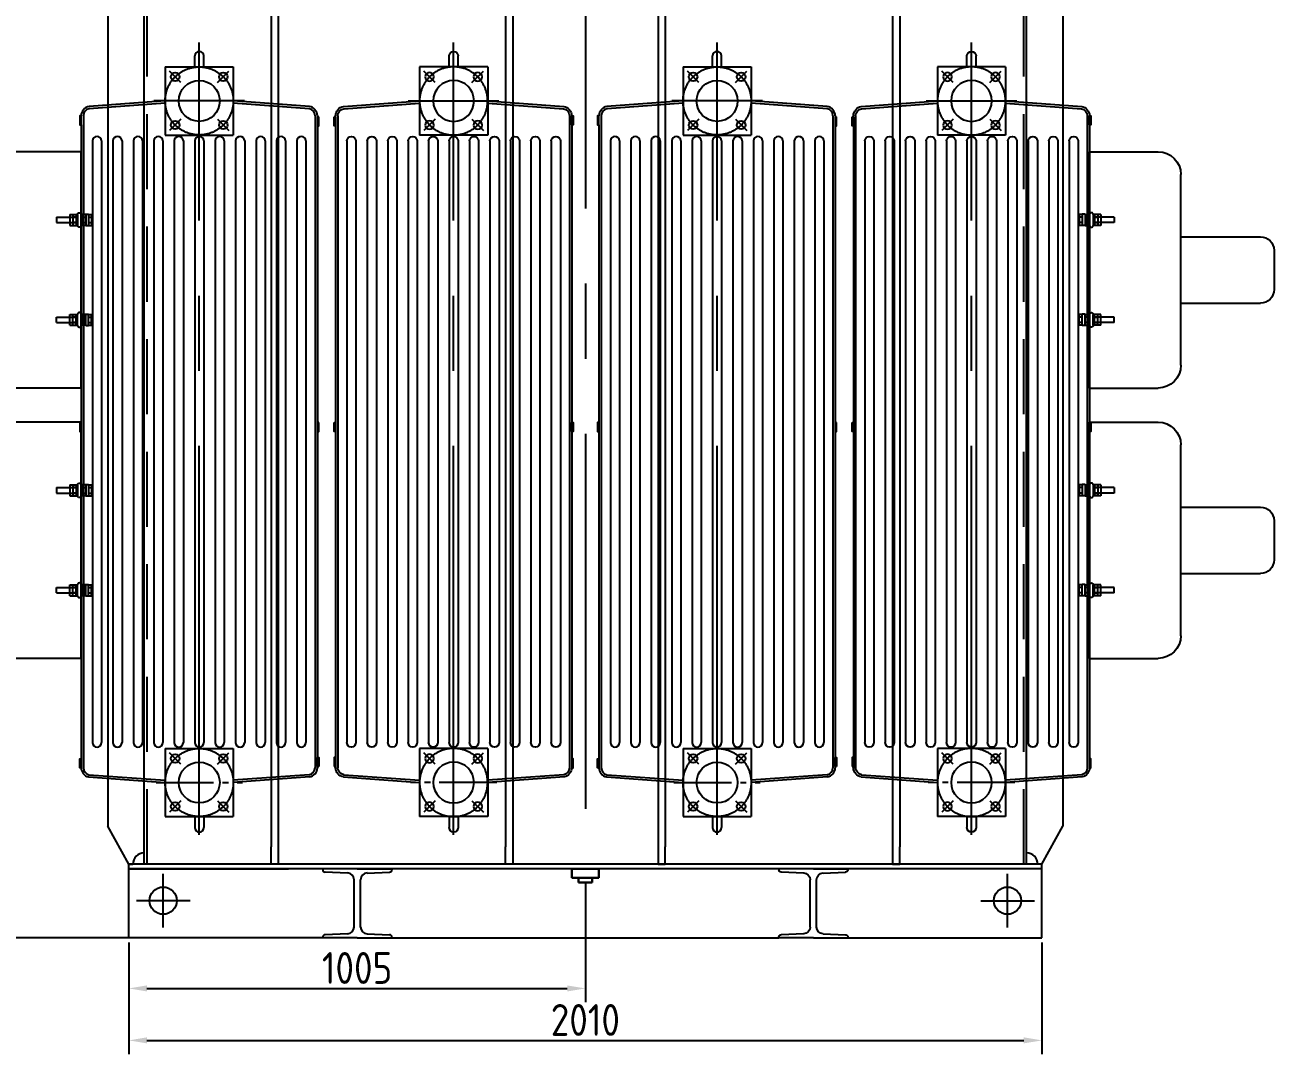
# Model space of a CAD drawing. Header units: millimetres. Extents: x 170275 to 421125, y -418833 to -203687.
# Drawn here: x 172046 to 174796, y -207733 to -205468 of the extents above; entities that cross this region are included whole.
import ezdxf

# ---------------------------------------------------------------- set-up
doc = ezdxf.new("R2010")
doc.units = ezdxf.units.MM
doc.header["$LTSCALE"] = 13
for name, pattern in [('CENTER', [50.8, 31.75, -6.35, 6.35, -6.35]), ('CENTERX2', [101.6, 63.5, -12.7, 12.7, -12.7]), ('GEN7', [13.75, 9.75, -1.5, 1, -1.5]), ('HIDDEN', [9.525, 6.35, -3.175])]:
    doc.linetypes.add(name, pattern=pattern)
doc.layers.get('0').update_dxf_attribs({"color": 1, "linetype": 'CENTER'})
for name, color, linetype in [('1', 4, 'Continuous'), ('3', 6, 'HIDDEN'), ('4', 2, 'HIDDEN'), ('7', 4, 'GEN7')]:
    doc.layers.add(name, color=color, linetype=linetype)
doc.layers.add('标注、文本', color=3, linetype='Continuous', lineweight=25)
doc.styles.get("Standard").update_dxf_attribs({"font": 'gbenor.shx', "bigfont": 'gbcbig.shx'})
doc.dimstyles.new('1-15', dxfattribs={"dimscale": 20, "dimtxt": 3.5, "dimasz": 2, "dimexe": 1.5, "dimexo": 0.5, "dimgap": 0.5, "dimtad": 1, "dimtoh": 1, "dimdec": 1, "dimdsep": 46, "dimtxsty": 'Standard', "dimcen": 2.5, "dimclrd": 3, "dimclre": 3, "dimclrt": 3, "dimadec": 0, "dimazin": 2, "dimtfac": 1, "dimtdec": 1, "dimtmove": 0, "dimatfit": 2, "dimfxl": 1, "dimarcsym": 0})

# ---------------------------------------------------------------- blocks, each defined once
blk = doc.blocks.new('A$C0B295B02')
at = {"layer": '1', "color": 1, "linetype": 'CENTERX2', "lineweight": -3}
for p, q in [((263, 31.1), (263, 1743.9)), ((222.7, 1655.7), (197.6, 1680.8)), ((303.3, 1655.7), (328.4, 1680.8)), ((362.8, 1615.4), (163.2, 1615.4)), ((222.7, 1575), (197.6, 1550)), ((303.3, 1575), (328.4, 1550)), ((222.7, 155.7), (197.6, 180.8)), ((303.3, 155.7), (328.4, 180.8)), ((222.7, 75), (197.6, 50)), ((303.3, 75), (328.4, 50))]:
    blk.add_line(p, q, dxfattribs=at)
at = {"layer": '1'}
for p, q in [((253, 1690.4), (253, 1714.4)), ((273, 1690.4), (273, 1714.4)), ((188, 1690.4), (338, 1690.4)), ((188, 1690.4), (188, 1540.4)), ((338, 1690.4), (338, 1540.4)), ((188, 1615.4), (20.4, 1603.2)), ((188, 1610.3), (20.9, 1598.2)), ((505.6, 1603.2), (338, 1615.4)), ((505, 1598.2), (338, 1610.3)), ((8, 1582.8), (8, 148)), ((518, 1582.8), (518, 148)), ((3, 1562.9), (3, 148)), ((188, 1540.4), (338, 1540.4)), ((523, 1560.3), (523, 148)), ((28, 1527.3), (28, 203.5)), ((48, 1527.3), (48, 203.5)), ((73, 1527.3), (73, 203.5)), ((93, 1527.3), (93, 203.5)), ((118, 1527.3), (118, 203.5)), ((138, 1527.3), (138, 203.5)), ((163, 1527.3), (163, 203.5)), ((183, 1527.3), (183, 203.5)), ((208, 1527.3), (208, 203.5)), ((228, 1527.3), (228, 203.5)), ((253, 1527.3), (253, 203.5)), ((273, 1527.3), (273, 203.5)), ((298, 1527.3), (298, 203.5)), ((318, 1527.3), (318, 203.5)), ((343, 1527.3), (343, 203.5)), ((363, 1527.3), (363, 203.5)), ((388, 1527.3), (388, 203.5)), ((408, 1527.3), (408, 203.5)), ((433, 1527.3), (433, 203.5)), ((453, 1527.3), (453, 203.5)), ((478, 1527.3), (478, 203.5)), ((498, 1527.3), (498, 203.5)), ((188, 190.4), (338, 190.4)), ((188, 190.4), (188, 40.4)), ((338, 190.4), (338, 40.4)), ((19.2, 127.7), (188, 115.4)), ((20.1, 132.6), (188, 120.4)), ((505, 132.5), (338, 120.4)), ((505.6, 127.6), (338, 115.4)), ((188, 40.4), (338, 40.4)), ((253, 40.4), (253, 16.4)), ((273, 40.4), (273, 16.4))]:
    blk.add_line(p, q, dxfattribs=at)
for points in [[(3, 1582.9), (0, 1582.9), (0, 1562.9), (3, 1562.9)], [(526, 1580.3), (523, 1580.3), (523, 1560.3), (526, 1560.3)], [(3, 907.7), (0, 907.7), (0, 887.7), (3, 887.7)], [(526, 907.7), (523, 907.7), (523, 887.7), (526, 887.7)], [(3, 147.9), (0, 147.9), (0, 167.9), (3, 167.9)], [(526, 150.5), (523, 150.5), (523, 170.5), (526, 170.5)]]:
    blk.add_lwpolyline(points, close=True, dxfattribs=at)
at = {"layer": '1', "color": 1, "linetype": 'CENTERX2', "lineweight": -3}
for centre in [(263, 1615.4), (263, 115.4)]:
    blk.add_circle(centre, 75, dxfattribs=at)
at = {"layer": '1'}
for centre, radius in [((210, 1668.4), 9.5), ((316, 1668.4), 9.5), ((263, 1615.4), 45), ((210, 1562.4), 9.5), ((316, 1562.4), 9.5), ((210, 168.4), 9.5), ((316, 168.4), 9.5), ((263, 115.4), 45), ((210, 62.4), 9.5), ((316, 62.4), 9.5)]:
    blk.add_circle(centre, radius, dxfattribs=at)
for centre, radius, start, end in [((263, 1714.4), 10, 0, 180), ((24.1, 1582.4), 21.1, 100.2226, 178.8366), ((24.2, 1582.4), 16.2, 101.8342, 178.417), ((501.9, 1582.4), 16.2, 1.5324, 78.8725), ((501.9, 1582.4), 21.1, 1.1594, 79.7815), ((38, 1527.3), 10, 0, 180), ((83, 1527.3), 10, 0, 180), ((128, 1527.3), 10, 0, 180), ((173, 1527.3), 10, 0, 180), ((218, 1527.3), 10, 0, 180), ((263, 1527.3), 10, 0, 180), ((308, 1527.3), 10, 0, 180), ((353, 1527.3), 10, 0, 180), ((398, 1527.3), 10, 0, 180), ((443, 1527.3), 10, 0, 180), ((488, 1527.3), 10, 0, 180), ((38, 203.5), 10, 180, 0), ((83, 203.5), 10, 180, 0), ((128, 203.5), 10, 180, 0), ((173, 203.5), 10, 180, 0), ((218, 203.5), 10, 180, 0), ((263, 203.5), 10, 180, 0), ((308, 203.5), 10, 180, 0), ((353, 203.5), 10, 180, 0), ((398, 203.5), 10, 180, 0), ((443, 203.5), 10, 180, 0), ((488, 203.5), 10, 180, 0), ((24.5, 148.5), 21.5, 181.5234, 255.7496), ((24.5, 148.5), 16.5, 181.9696, 254.513), ((501.9, 148.4), 16.2, 281.1275, 358.4676), ((502, 148.3), 21, 279.895, 358.9737), ((263, 16.4), 10, 180, 0)]:
    blk.add_arc(centre, radius, start, end, dxfattribs=at)
at = {"layer": '7', "color": 1}
for p, q in [((263, 0), (263, 206.9)), ((167.9, 115.4), (358.1, 115.4))]:
    blk.add_line(p, q, dxfattribs=at)
blk = doc.blocks.new('A$C51621AC9')
at = {"layer": '1'}
for p, q in [((76, 152), (0, 152)), ((0, 152), (0, 150)), ((76, 152), (0, 152)), ((0, 152), (0, 150)), ((54.7, 142.9), (5, 145)), ((54.7, 142.9), (5, 145)), ((76, 152), (152, 152)), ((76, 152), (152, 152)), ((97.3, 142.9), (147, 145)), ((97.3, 142.9), (147, 145)), ((152, 152), (152, 150)), ((152, 152), (152, 150)), ((69, 24), (69, 128)), ((69, 24), (69, 128)), ((83, 24), (83, 128)), ((83, 24), (83, 128)), ((0, 0), (0, 2)), ((0, 0), (0, 2)), ((76, 0), (0, 0)), ((76, 0), (0, 0)), ((54.7, 9.1), (5, 7)), ((54.7, 9.1), (5, 7)), ((76, 0), (152, 0)), ((76, 0), (152, 0)), ((97.3, 9.1), (147, 7)), ((97.3, 9.1), (147, 7)), ((152, 0), (152, 2)), ((152, 0), (152, 2))]:
    blk.add_line(p, q, dxfattribs=at)
for centre, radius, start, end in [((5, 150), 5, 180, 270), ((5, 150), 5, 180, 270), ((54, 128), 15, 0, 87.4739), ((54, 128), 15, 0, 87.4739), ((98, 128), 15, 92.5261, 180), ((98, 128), 15, 92.5261, 180), ((147, 150), 5, 270, 0), ((147, 150), 5, 270, 0), ((5, 2), 5, 90, 180), ((5, 2), 5, 90, 180), ((54, 24), 15, 272.5261, 0), ((54, 24), 15, 272.5261, 0), ((98, 24), 15, 180, 267.4739), ((98, 24), 15, 180, 267.4739), ((147, 2), 5, 0, 90), ((147, 2), 5, 0, 90)]:
    blk.add_arc(centre, radius, start, end, dxfattribs=at)
blk = doc.blocks.new('*D613')
at = {"layer": 'Defpoints', "color": 0, "transparency": 16777216}
for p in [(172679.6, -204372.5), (171451.2, -207477.5), (172679.6, -207477.5)]:
    blk.add_point(p, dxfattribs=at)
at = {"layer": '标注、文本', "color": 3, "lineweight": -2, "transparency": 16777216}
for p, q in [((172669.6, -204372.5), (171421.2, -204372.5)), ((171451.2, -204412.5), (171451.2, -207437.5)), ((172669.6, -207477.5), (171421.2, -207477.5))]:
    blk.add_line(p, q, dxfattribs=at)
at = {"layer": '标注、文本', "color": 3, "transparency": 16777216}
for points in [[(171444.5, -204412.5), (171457.8, -204412.5), (171451.2, -204372.5)], [(171444.5, -207437.5), (171457.8, -207437.5), (171451.2, -207477.5)]]:
    blk.add_solid(points, dxfattribs=at)
at = {"layer": '标注、文本', "color": 3, "transparency": 16777216, "insert": (171406.2, -205925), "char_height": 70, "attachment_point": 5, "rotation": 90}
blk.add_mtext('3105', dxfattribs=at)
blk = doc.blocks.new('*D627')
at = {"layer": 'Defpoints', "color": 0, "transparency": 16777216}
for p in [(172274.6, -207477.5), (173279.6, -207477.5), (173279.6, -207588.6)]:
    blk.add_point(p, dxfattribs=at)
at = {"layer": '标注、文本', "color": 3, "lineweight": -2, "transparency": 16777216}
for p, q in [((172274.6, -207487.5), (172274.6, -207618.6)), ((173279.6, -207487.5), (173279.6, -207618.6)), ((172314.6, -207588.6), (173239.6, -207588.6))]:
    blk.add_line(p, q, dxfattribs=at)
at = {"layer": '标注、文本', "color": 3, "transparency": 16777216}
for points in [[(172314.6, -207582), (172314.6, -207595.3), (172274.6, -207588.6)], [(173239.6, -207582), (173239.6, -207595.3), (173279.6, -207588.6)]]:
    blk.add_solid(points, dxfattribs=at)
at = {"layer": '标注、文本', "color": 3, "transparency": 16777216, "insert": (172777.1, -207543.6), "char_height": 70, "attachment_point": 5}
blk.add_mtext('1005', dxfattribs=at)
blk = doc.blocks.new('*D628')
at = {"layer": 'Defpoints', "color": 0, "transparency": 16777216}
for p in [(172274.6, -207477.5), (174284.6, -207477.5), (174284.6, -207703)]:
    blk.add_point(p, dxfattribs=at)
at = {"layer": '标注、文本', "color": 3, "lineweight": -2, "transparency": 16777216}
for p, q in [((172274.6, -207487.5), (172274.6, -207733)), ((174284.6, -207487.5), (174284.6, -207733)), ((172314.6, -207703), (174244.6, -207703))]:
    blk.add_line(p, q, dxfattribs=at)
at = {"layer": '标注、文本', "color": 3, "transparency": 16777216}
for points in [[(172314.6, -207696.3), (172314.6, -207709.6), (172274.6, -207703)], [(174244.6, -207696.3), (174244.6, -207709.6), (174284.6, -207703)]]:
    blk.add_solid(points, dxfattribs=at)
at = {"layer": '标注、文本', "color": 3, "transparency": 16777216, "insert": (173279.6, -207658), "char_height": 70, "attachment_point": 5}
blk.add_mtext('2010', dxfattribs=at)
blk = doc.blocks.new('*D629')
at = {"layer": 'Defpoints', "color": 0, "transparency": 16777216}
for p in [(171648.1, -205169.5), (172274.6, -205169.5), (172274.6, -207477.5)]:
    blk.add_point(p, dxfattribs=at)
at = {"layer": '标注、文本', "color": 3, "lineweight": -2, "transparency": 16777216}
for p, q in [((172264.6, -205169.5), (171618.1, -205169.5)), ((171648.1, -207437.5), (171648.1, -205209.5)), ((172264.6, -207477.5), (171618.1, -207477.5))]:
    blk.add_line(p, q, dxfattribs=at)
at = {"layer": '标注、文本', "color": 3, "transparency": 16777216}
for points in [[(171641.5, -205209.5), (171654.8, -205209.5), (171648.1, -205169.5)], [(171641.5, -207437.5), (171654.8, -207437.5), (171648.1, -207477.5)]]:
    blk.add_solid(points, dxfattribs=at)
at = {"layer": '标注、文本', "color": 3, "transparency": 16777216, "insert": (171603.1, -206323.5), "char_height": 70, "attachment_point": 5, "rotation": 90}
blk.add_mtext('2308', dxfattribs=at)
blk = doc.blocks.new('4656163')
at = {"linetype": 'HIDDEN'}
for p, q in [((4691, -11118), (4684, -11118)), ((4684, -11118), (4684, -11142)), ((4691, -11124), (4684, -11124)), ((4697, -11117.5), (4691, -11117.5)), ((4691, -11118), (4691, -11142)), ((4697, -11117.5), (4697, -11142.5)), ((4697, -11118), (4707, -11118)), ((4704, -11124), (4697, -11124)), ((4704, -11118), (4704, -11142)), ((4732, -11118), (4715, -11118)), ((4715, -11118), (4715, -11142)), ((4718, -11118), (4718, -11142)), ((4718, -11124), (4725, -11124)), ((4761, -11124), (4718, -11124)), ((4725, -11118), (4725, -11142)), ((4732, -11118), (4732, -11142)), ((4761, -11124), (4761, -11136)), ((4691, -11136), (4684, -11136)), ((4691, -11142), (4684, -11142)), ((4697, -11142.5), (4691, -11142.5)), ((4704, -11136), (4697, -11136)), ((4697, -11142), (4707, -11142)), ((4732, -11142), (4715, -11142)), ((4718, -11136), (4725, -11136)), ((4761, -11136), (4718, -11136))]:
    blk.add_line(p, q, dxfattribs=at)
for centre, start, end in [((4711, -11118), 0, 180), ((4711, -11142), 180, 0)]:
    blk.add_arc(centre, 4, start, end, dxfattribs=at)
at = {"layer": '4', "color": 0}
blk.add_line((4707, -11118), (4707, -11142), dxfattribs=at)
blk = doc.blocks.new('A$C324939BF')
at = {"layer": '1'}
for p, q in [((23, 520), (23, 0)), ((23, 520), (173.9, 520)), ((223.9, 470), (223.9, 50)), ((223.9, 333), (399, 333)), ((429, 217), (429, 303)), ((223.9, 187), (399, 187)), ((23, 0), (173.9, 0))]:
    blk.add_line(p, q, dxfattribs=at)
for centre, radius, start, end in [((173.9, 470), 50, 359.9995, 89.9995), ((399, 303), 30, 359.9995, 89.9995), ((399, 217), 30, 269.9995, 359.9995), ((173.9, 50), 50, 269.9995, 359.9995)]:
    blk.add_arc(centre, radius, start, end, dxfattribs=at)
at = {"layer": '1', "rotation": 359.9995410159855}
blk.add_blockref('4656163', (-4683.9, 11500), dxfattribs=at)
at = {"layer": '1', "xscale": -1, "rotation": 180.0004589840145}
blk.add_blockref('4656163', (-4683.9, -10980), dxfattribs=at)

msp = doc.modelspace()

# ---------------------------------------------------------------- linework, layer by layer
at = {"layer": '1', "color": 1, "linetype": 'CENTERX2', "lineweight": -3}
for p, q in [((173279.61, -205047.03), (173279.61, -207507.85)), ((172350.26, -207454.59), (172350.26, -207336.43)), ((174208.95, -207454.59), (174208.95, -207336.43)), ((172409.34, -207395.51), (172291.18, -207395.51)), ((174149.87, -207395.51), (174268.03, -207395.51))]:
    msp.add_line(p, q, dxfattribs=at)
at = {"layer": '1'}
for p, q in [((172228.61, -205211.51), (172228.61, -207231.57)), ((172308.61, -207290.51), (172308.61, -205211.51)), ((172587.61, -205211.51), (172587.61, -207277.19)), ((172603.61, -205211.51), (172603.61, -207277.19)), ((173103.61, -205211.51), (173103.61, -207277.19)), ((173119.61, -205211.51), (173119.61, -207277.19)), ((173439.61, -205211.51), (173439.61, -207277.19)), ((173455.61, -205211.51), (173455.61, -207277.19)), ((173955.61, -205211.51), (173955.61, -207277.19)), ((173971.61, -205211.51), (173971.61, -207277.19)), ((174250.61, -207290.51), (174250.61, -205211.51)), ((174330.61, -205211.51), (174330.61, -207231.57)), ((172274.61, -207315.51), (172228.61, -207231.57)), ((174284.61, -207315.51), (174330.61, -207231.57)), ((174284.61, -207315.51), (172274.61, -207315.51)), ((172274.61, -207325.51), (172274.61, -207315.51)), ((172274.61, -207315.51), (172283.61, -207315.51)), ((174284.61, -207315.51), (174275.61, -207315.51)), ((174284.61, -207325.51), (174284.61, -207315.51)), ((174284.61, -207325.51), (172274.61, -207325.51)), ((172274.61, -207477.51), (172274.61, -207325.51)), ((172274.61, -207325.51), (172626.08, -207325.51)), ((174284.61, -207477.51), (174284.61, -207325.51)), ((172701.61, -207477.51), (172274.61, -207477.51)), ((172853.61, -207477.51), (173705.61, -207477.51)), ((173857.61, -207477.51), (174284.61, -207477.51))]:
    msp.add_line(p, q, dxfattribs=at)
at = {"layer": '1', "lineweight": 30}
for p, q in [((173249.61, -207325.51), (173249.61, -207345.51)), ((173249.61, -207325.51), (173309.61, -207325.51)), ((173249.61, -207345.51), (173309.61, -207345.51)), ((173264.61, -207345.51), (173264.61, -207355.51)), ((173294.61, -207345.51), (173294.61, -207355.51)), ((173309.61, -207325.51), (173309.61, -207345.51)), ((173264.61, -207355.51), (173294.61, -207355.51))]:
    msp.add_line(p, q, dxfattribs=at)
at = {"layer": '1'}
for points in [[(172603.61, -207277.19), (172603.61, -207315.51), (172587.61, -207315.51), (172587.61, -207277.19)], [(173119.61, -207277.19), (173119.61, -207315.51), (173103.61, -207315.51), (173103.61, -207277.19)], [(173439.61, -207277.19), (173439.61, -207315.51), (173455.61, -207315.51), (173455.61, -207277.19)], [(173955.61, -207277.19), (173955.61, -207315.51), (173971.61, -207315.51), (173971.61, -207277.19)]]:
    msp.add_lwpolyline(points, dxfattribs=at)
for centre in [(172350.26, -207395.51), (174208.95, -207395.51)]:
    msp.add_circle(centre, 30, dxfattribs=at)
for centre, start, end in [((172308.61, -207315.51), 90, 180), ((174250.61, -207315.51), 0, 90)]:
    msp.add_arc(centre, 25, start, end, dxfattribs=at)
at = {"layer": '3', "ltscale": 2}
for p, q in [((172308.61, -207315.51), (172308.61, -205211.51)), ((172314.61, -207315.51), (172314.61, -205211.51)), ((174244.61, -207315.51), (174244.61, -205211.51)), ((174250.61, -207315.51), (174250.61, -205211.51))]:
    msp.add_line(p, q, dxfattribs=at)

# ---------------------------------------------------------------- block references
at = {"color": 1}
for name, p in [('A$C0B295B02', (172166.61, -207250.9)), ('A$C0B295B02', (173306.61, -207250.9)), ('A$C51621AC9', (172701.61, -207477.51))]:
    msp.add_blockref(name, p, dxfattribs=at)
at = {"color": 1, "xscale": -1}
for name, p in [('A$C0B295B02', (173252.61, -207250.9)), ('A$C0B295B02', (174392.61, -207250.9)), ('A$C51621AC9', (173857.61, -207477.51))]:
    msp.add_blockref(name, p, dxfattribs=at)
at = {"color": 1, "rotation": 180}
for p in [(172192.6, -205747.36), (172192.6, -206342.38)]:
    msp.add_blockref('A$C324939BF', p, dxfattribs=at)
at = {"color": 1, "xscale": -1, "rotation": 180}
for p in [(174366.61, -205747.36), (174366.61, -206342.38)]:
    msp.add_blockref('A$C324939BF', p, dxfattribs=at)

# ---------------------------------------------------------------- dimensions: what is measured, and where the dimension line sits
at = {"layer": '标注、文本'}
for base, p1, p2, picture, middle in [((171451.17, -207477.51), (172679.61, -204372.51), (172679.61, -207477.51), '*D613', (171406.17, -205925.01)), ((171648.14, -205169.51), (172274.61, -207477.51), (172274.61, -205169.51), '*D629', (171603.14, -206323.51))]:
    dim = msp.add_linear_dim(base=base, p1=p1, p2=p2, angle=90, dimstyle='1-15', dxfattribs=at)
    dim.commit()
    dim.dimension.update_dxf_attribs({"geometry": picture, "text_midpoint": middle})
dim = msp.add_linear_dim(base=(173279.61, -207588.62), p1=(172274.61, -207477.51), p2=(173279.61, -207477.51), dimstyle='1-15', dxfattribs=at)
dim.commit()
dim.dimension.update_dxf_attribs({"geometry": '*D627', "text_midpoint": (172777.11, -207543.62)})
dim = msp.add_linear_dim(base=(174284.61, -207702.97), p1=(172274.61, -207477.51), p2=(174284.61, -207477.51), text='2010', dimstyle='1-15', dxfattribs=at)
dim.commit()
dim.dimension.update_dxf_attribs({"geometry": '*D628', "text_midpoint": (173279.61, -207657.97)})

doc.saveas('drawing.dxf')
